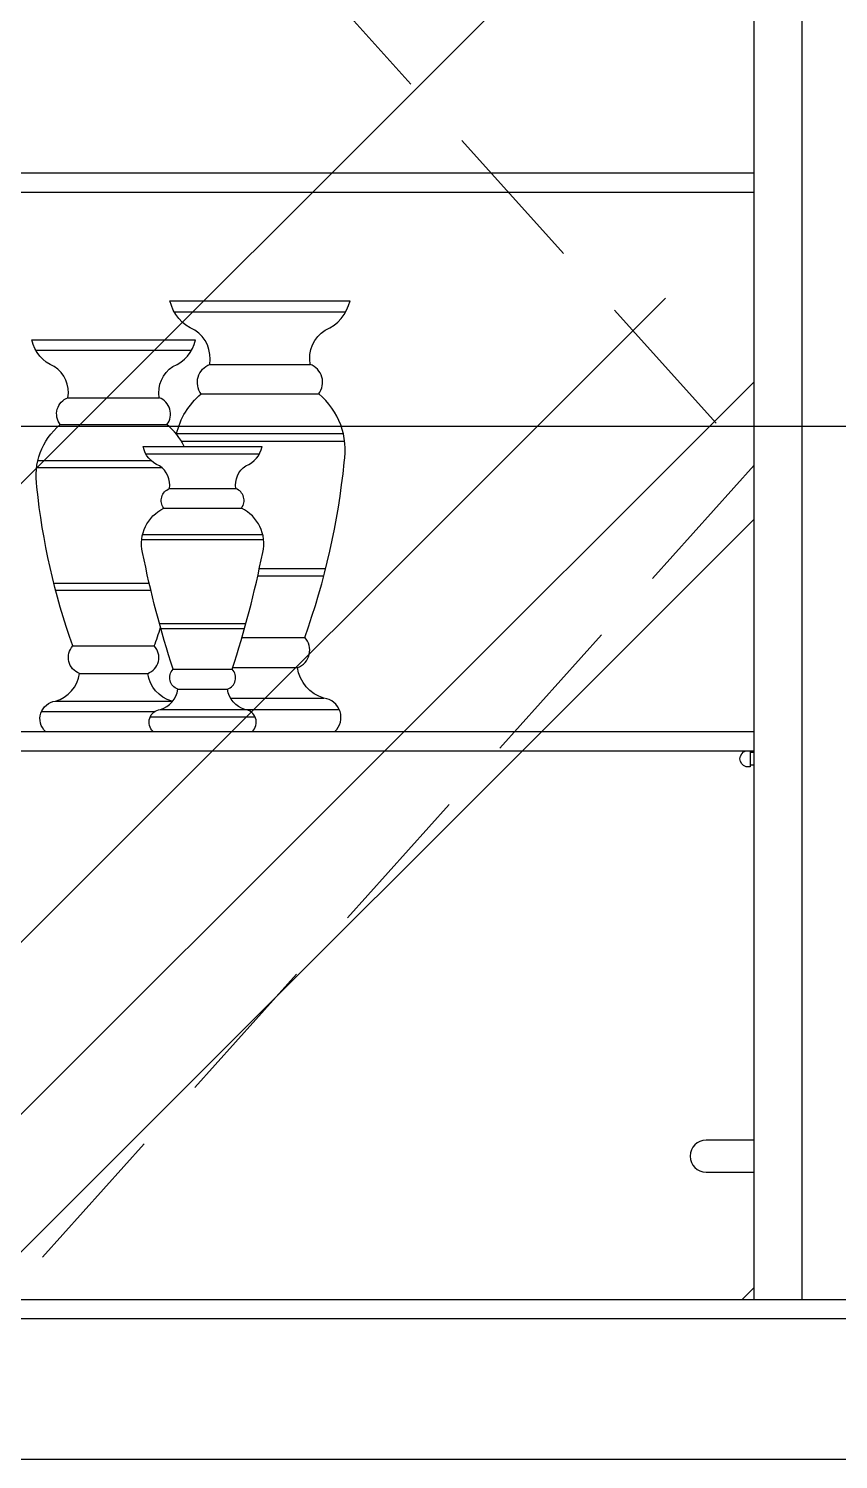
# Model space of a CAD drawing. Extents: x 513 to 5696, y 4651 to 8996.
# Drawn here: x 4175 to 4682, y 5510 to 6406 of the extents above; entities that cross this region are included whole.
import ezdxf

# ---------------------------------------------------------------- set-up
doc = ezdxf.new("R2010")
doc.units = 0
doc.header["$LTSCALE"] = 3
doc.header["$MEASUREMENT"] = 0
doc.linetypes.add('DASHED2', pattern=[9.525, 6.35, -3.175])
for name, color, linetype in [('2', 2, 'CONTINUOUS'), ('3', 3, 'CONTINUOUS'), ('4', 4, 'CONTINUOUS'), ('7', 7, 'CONTINUOUS'), ('BH', 3, 'CONTINUOUS'), ('TEXT', 3, 'CONTINUOUS')]:
    doc.layers.add(name, color=color, linetype=linetype)

msp = doc.modelspace()

# ---------------------------------------------------------------- hatches: boundary and pattern name
at = {"layer": 'BH'}
h = msp.add_hatch(dxfattribs=at)
h.set_pattern_fill('AR-RROOF', color=256, scale=20, angle=45, style=0)
h.set_pattern_definition([(45, (5107.97, 1634.56), (431.052, 1149.473), [7620, -1016, 2540, -508]), (45, (5406.1, 2291.9), (-836.96, 118.54), [1524, -167.64, 3048, -381]), (45, (4982.25, 2119.5), (1627.222, 2108.564), [4064, -711.2, 2032, -508])])
h.paths.add_polyline_path([(4629.19, 7629.54), (4599.19, 7629.54, -1), (4599.19, 7649.54), (4629.19, 7649.54), (4629.19, 7729.54), (4199.19, 7729.54), (4199.19, 7719.54), (4159.19, 7719.54), (4119.19, 7719.54), (4119.19, 7729.54), (3689.19, 7729.54), (3689.19, 7649.54), (3719.19, 7649.54, -1), (3719.19, 7629.54), (3689.19, 7629.54), (3689.19, 6774.47), (3719.19, 6774.47, -1), (3719.19, 6754.47), (3689.19, 6754.47), (3689.19, 6684.54), (4629.19, 6684.54), (4629.19, 6754.47), (4599.19, 6754.47, -1), (4599.19, 6774.47), (4629.19, 6774.47)])
h.paths.add_polyline_path([(4629.19, 6562.47), (4599.19, 6562.47, -1), (4599.19, 6582.47), (4629.19, 6582.47), (4629.19, 6654.54), (4200.19, 6654.54), (4200.19, 6644.54), (4160.19, 6644.54), (4120.19, 6644.54), (4120.19, 6654.54), (3689.19, 6654.54), (3689.19, 6582.47), (3719.19, 6582.47, -1), (3719.19, 6562.47), (3689.19, 6562.47), (3689.19, 5709.54), (3719.19, 5709.54, -1), (3719.19, 5689.54), (3689.19, 5689.54), (3689.19, 5609.54), (4629.19, 5609.54), (4629.19, 5689.54), (4599.19, 5689.54, -1), (4599.19, 5709.54), (4629.19, 5709.54)])

# ---------------------------------------------------------------- linework, layer by layer
at = {"layer": '2', "color": 1}
msp.add_line((5029.19, 5509.54), (1029.19, 5509.54), dxfattribs=at)
at = {"layer": '3'}
for p, q in [((3689.19, 6315.54), (4629.19, 6315.54)), ((3689.19, 6303.54), (4629.19, 6303.54)), ((4266.17, 6228.46), (4373.59, 6228.46)), ((4179.4, 6204.56), (4277.05, 6204.56)), ((4288.44, 6195.6), (4351.32, 6195.6)), ((4283.11, 6177.07), (4356.65, 6177.07)), ((4199.64, 6174.69), (4256.81, 6174.69)), ((4194.8, 6157.84), (4261.65, 6157.84)), ((4267.72, 6152.28), (4372.04, 6152.28)), ((4270.6, 6147.52), (4372.9, 6147.52)), ((4180.81, 6135.3), (4251.71, 6135.3)), ((4248.46, 6139.46), (4319.52, 6139.46)), ((4180.02, 6130.98), (4258.26, 6130.98)), ((4263.19, 6117.73), (4304.79, 6117.73)), ((4259.67, 6105.47), (4308.31, 6105.47)), ((4246.42, 6089.07), (4321.56, 6089.07)), ((4245.87, 6085.92), (4322.11, 6085.92)), ((4318.48, 6063.04), (4359.86, 6063.04)), ((4319.53, 6067.79), (4361.08, 6067.79)), ((4190.77, 6058.5), (4250.54, 6058.5)), ((4191.88, 6054.17), (4251.56, 6054.17)), ((4256.74, 6033.18), (4311.24, 6033.18)), ((4257.54, 6030.03), (4310.43, 6030.03)), ((4268.44, 5992.04), (4299.54, 5992.04)), ((4191.82, 5984.58), (4264.63, 5984.58)), ((4257.5, 5979.39), (4310.48, 5979.39)), ((4270.19, 5979.35), (4369.56, 5979.35)), ((4301.44, 5986.48), (4359.92, 5986.48)), ((4183.06, 5978.09), (4254, 5978.09)), ((4251.12, 5974.67), (4316.86, 5974.67)), ((3689.19, 5965.54), (4629.19, 5965.54)), ((3689.19, 5953.54), (4629.19, 5953.54)), ((5029.19, 5597.54), (3659.19, 5597.54))]:
    msp.add_line(p, q, dxfattribs=at)
at = {"layer": '3', "linetype": 'DASHED2', "ltscale": 5}
msp.add_lwpolyline([(4159.69, 6654.54), (4629.19, 6132.37), (4159.69, 5609.54)], dxfattribs=at)
at = {"layer": '4'}
for p, q in [((4659.19, 7809.54), (4659.19, 5609.54)), ((5029.19, 5609.54), (3659.19, 5609.54))]:
    msp.add_line(p, q, dxfattribs=at)
at = {"layer": '7'}
for p, q in [((4629.19, 5609.54), (4629.19, 7729.54)), ((4263.51, 6235.42), (4376.25, 6235.42)), ((4177, 6211.04), (4279.46, 6211.04)), ((4246.71, 6144.18), (4321.27, 6144.18)), ((4308.6, 6024.51), (4347.89, 6024.51)), ((4202.76, 6019.15), (4253.69, 6019.15)), ((4206.85, 6001.95), (4249.6, 6001.95)), ((4265.46, 6004.55), (4302.52, 6004.55)), ((4302.86, 6005.59), (4343.39, 6005.59)), ((4185.6, 5965.54), (4270.85, 5965.54)), ((4252.97, 5965.54), (4315.01, 5965.54)), ((4272.99, 5965.54), (4366.77, 5965.54)), ((4659.19, 5609.54), (4629.19, 5609.54))]:
    msp.add_line(p, q, dxfattribs=at)
for points in [[(4267.6, 6151.79, -0.165905), (4283.11, 6177.07, -0.501079), (4288.44, 6195.6, 0.299165), (4278.99, 6217.1, -0.245063), (4263.51, 6235.42)], [(4366.77, 5965.54, 0.636359), (4359.92, 5986.48, -0.296073), (4343.39, 6005.59, 0.538174), (4347.89, 6024.51, 0.061586), (4372.63, 6134.03, 0.267895), (4356.65, 6177.07, 0.501079), (4351.32, 6195.6, -0.299165), (4360.76, 6217.1, 0.245063), (4376.25, 6235.42)], [(4185.6, 5965.54, -0.636359), (4191.82, 5984.58, 0.296073), (4206.85, 6001.95, -0.538174), (4202.76, 6019.15, -0.061586), (4180.27, 6118.72, -0.267895), (4194.8, 6157.84, -0.501079), (4199.64, 6174.69, 0.299165), (4191.06, 6194.23, -0.245063), (4176.98, 6210.88)], [(4272.45, 6144.18, 0.105453), (4261.65, 6157.84, 0.501079), (4256.81, 6174.69, -0.299165), (4265.39, 6194.23, 0.245063), (4279.47, 6210.88)], [(4252.97, 5965.54, -0.636359), (4257.5, 5979.39, 0.296073), (4268.44, 5992.04, -0.538174), (4265.46, 6004.55, -0.027883), (4246.37, 6077.69, -0.350995), (4259.67, 6105.47, -0.501079), (4263.19, 6117.73, 0.299165), (4256.94, 6131.95, -0.245063), (4246.7, 6144.06)], [(4315.01, 5965.54, 0.636359), (4310.48, 5979.39, -0.296073), (4299.54, 5992.04, 0.538174), (4302.52, 6004.55, 0.027883), (4321.61, 6077.69, 0.350995), (4308.31, 6105.47, 0.501079), (4304.79, 6117.73, -0.299165), (4311.03, 6131.95, 0.245063), (4321.28, 6144.06)], [(4265.18, 5984.5, 0.012496), (4264.63, 5984.58, -0.296073), (4249.6, 6001.95, 0.538174), (4253.69, 6019.15, 0.00731), (4257.64, 6030.65)], [(4629.19, 5944.54), (4626.69, 5944.54), (4626.69, 5943.54), (4624.19, 5943.54, -0.754006), (4624.19, 5953.54), (4626.69, 5953.54), (4626.69, 5952.54), (4626.69, 5944.04)], [(4629.19, 5709.54), (4599.19, 5709.54, 1), (4599.19, 5689.54), (4629.19, 5689.54)]]:
    msp.add_lwpolyline(points, format="xyb", dxfattribs=at)
msp.add_lwpolyline([(4626.69, 5952.54), (4629.19, 5952.54)], dxfattribs=at)
at = {"layer": 'TEXT'}
msp.add_line((974.32, 6156.82), (5088.54, 6156.82), dxfattribs=at)

doc.saveas('drawing.dxf')
